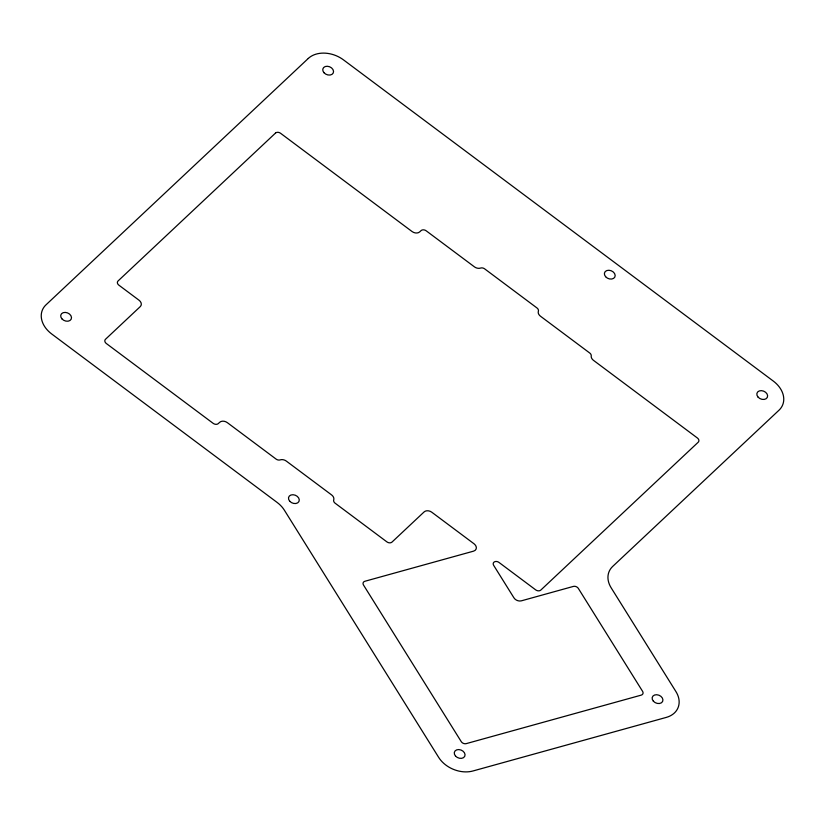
<?xml version="1.0" encoding="UTF-8"?>
<svg xmlns="http://www.w3.org/2000/svg" width="825" height="825" viewBox="0 0 825 825"><rect width="100%" height="100%" fill="white"/><g stroke="black" fill="none" stroke-linecap="round" stroke-linejoin="round"><path stroke-width="1.24" d="M308.282 58.451L46.004 304.838A26.111 19.491 22.9 0 0 51.707 333.981L277.097 502.415A26.111 19.491 22.9 0 1 284.357 510.17L438.663 757.371A26.111 19.491 22.9 0 0 472.983 770.973L666.229 717.42A26.111 19.491 22.9 0 0 675.943 691.608L611.15 587.802A26.111 19.491 22.9 0 1 612.707 566.414L778.996 410.211A26.111 19.491 22.9 0 0 773.293 381.067L343.499 59.885A26.111 19.491 22.9 0 0 308.282 58.451M275.519 133.052L118.037 280.985A3.733 2.784 22.9 0 0 118.852 285.141L139.054 300.238A5.682 4.249 22.9 0 1 140.291 306.58L105.497 339.271A3.785 2.826 22.9 0 0 106.322 343.499L213.201 423.369A3.785 2.826 22.9 0 0 218.305 423.576L219.646 422.328A5.682 4.249 22.9 0 1 227.318 422.637L276.097 459.092A3.785 2.826 22.9 0 0 280.191 459.886A5.682 4.249 22.9 0 1 286.327 461.093L331.598 494.918A5.682 4.249 22.9 0 1 333.723 499.888A3.785 2.826 22.9 0 0 335.136 503.209L386.894 541.881A3.785 2.826 22.9 0 0 391.999 542.087L424.122 511.912A5.682 4.249 22.9 0 1 431.784 512.222L474.107 543.84A5.682 4.249 22.9 0 1 473.571 551.152L364.908 581.264A3.785 2.826 22.9 0 0 363.495 585.018L461.257 741.654A3.785 2.826 22.9 0 0 466.238 743.624L641.2 695.135A3.785 2.826 22.9 0 0 642.613 691.391L578.335 588.4A3.785 2.826 22.9 0 0 573.354 586.42L521.421 600.817A5.682 4.249 22.9 0 1 513.944 597.847L493.659 565.342A3.785 2.826 22.9 0 1 494.423 561.856A3.785 2.826 22.9 0 1 499.001 562.444L535.693 589.875A3.785 2.826 22.9 0 0 540.808 590.081L698.218 442.221A3.785 2.826 22.9 0 0 697.383 437.993L593.474 360.339A5.682 4.249 22.9 0 1 591.226 355.946A3.785 2.826 22.9 0 0 589.731 353.017L540.488 316.222A5.682 4.249 22.9 0 1 538.364 311.252A3.785 2.826 22.9 0 0 536.951 307.942L484.657 268.857A3.785 2.826 22.9 0 0 480.573 268.063A5.682 4.249 22.9 0 1 474.437 266.857L426.185 230.804A3.785 2.826 22.9 0 0 421.08 230.598L419.739 231.856A5.682 4.249 22.9 0 1 412.077 231.547L280.541 133.258A3.733 2.784 22.9 0 0 275.519 133.052M605.591 276.695A5.6 4.177 22.9 0 0 614.831 277.066A5.6 4.177 22.9 0 0 608.912 270.26A5.6 4.177 22.9 0 0 605.591 276.695M758.031 397.083A5.6 4.177 22.9 0 0 767.281 397.454A5.6 4.177 22.9 0 0 761.362 390.648A5.6 4.177 22.9 0 0 758.031 397.083M653.338 701.157A5.6 4.177 22.9 0 0 662.578 701.539A5.6 4.177 22.9 0 0 656.669 694.722A5.6 4.177 22.9 0 0 653.338 701.157M455.472 755.999A5.6 4.177 22.9 0 0 464.712 756.37A5.6 4.177 22.9 0 0 458.793 749.564A5.6 4.177 22.9 0 0 455.472 755.999M289.688 501.167A5.6 4.177 22.9 0 0 298.928 501.548A5.6 4.177 22.9 0 0 293.009 494.732A5.6 4.177 22.9 0 0 289.688 501.167M61.916 318.852A5.6 4.177 22.9 0 0 71.156 319.223A5.6 4.177 22.9 0 0 65.237 312.407A5.6 4.177 22.9 0 0 61.916 318.852M323.957 72.693A5.6 4.177 22.9 0 0 333.197 73.074A5.6 4.177 22.9 0 0 327.278 66.258A5.6 4.177 22.9 0 0 323.957 72.693"/></g></svg>
